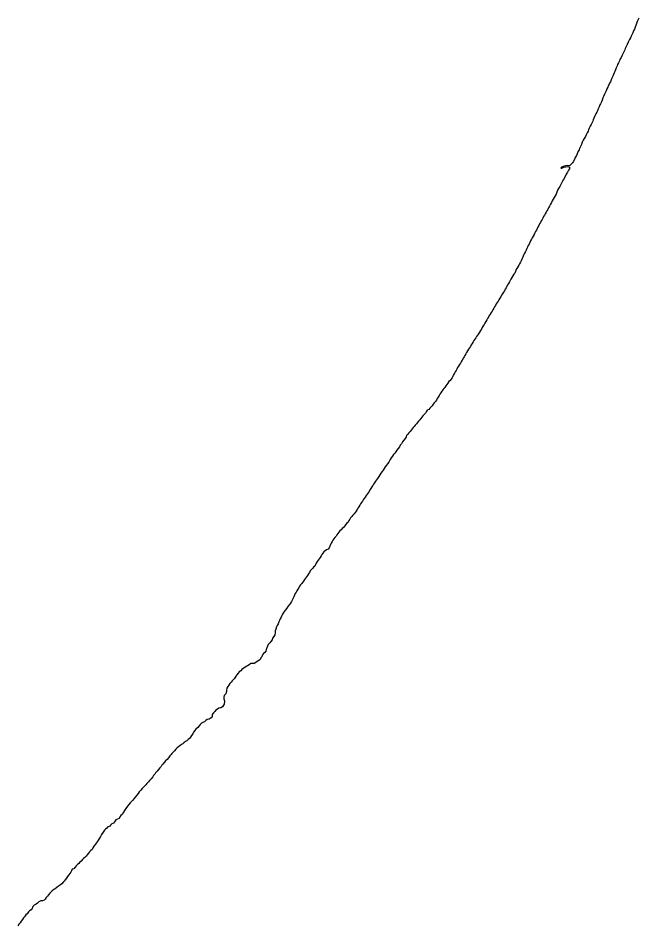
# Model space of a CAD drawing. Extents: x -74 to -34.8, y -33.8 to 5.3.
# Drawn here: x -38.3 to -37.533, y -12.906 to -11.784 of the extents above; entities that cross this region are included whole.
import ezdxf

# ---------------------------------------------------------------- set-up
doc = ezdxf.new("R2010")
doc.units = 0
doc.header["$LTSCALE"] = 2
doc.layers.add('UFEBRASIL', color=7, linetype='Continuous')

msp = doc.modelspace()

# ---------------------------------------------------------------- linework, layer by layer
at = {"layer": 'UFEBRASIL'}
msp.add_lwpolyline([(-37.5329, -11.7841), (-37.534, -11.7866), (-37.5349, -11.7884), (-37.5358, -11.7908), (-37.5365, -11.7932), (-37.5373, -11.7953), (-37.5384, -11.7976), (-37.5395, -11.7999), (-37.5405, -11.8022), (-37.5413, -11.8039), (-37.5424, -11.8063), (-37.5434, -11.8083), (-37.5445, -11.8107), (-37.5461, -11.8139), (-37.5474, -11.8167), (-37.5486, -11.8192), (-37.5498, -11.8217), (-37.5504, -11.8231), (-37.552, -11.8264), (-37.5536, -11.8301), (-37.5548, -11.8326), (-37.5563, -11.8351), (-37.557, -11.8371), (-37.5581, -11.8394), (-37.5592, -11.8414), (-37.5598, -11.8432), (-37.5609, -11.8455), (-37.5618, -11.8479), (-37.5626, -11.8502), (-37.5632, -11.8518), (-37.5642, -11.854), (-37.565, -11.8558), (-37.5663, -11.8582), (-37.5672, -11.8605), (-37.5679, -11.8628), (-37.569, -11.8644), (-37.5696, -11.8657), (-37.5707, -11.8678), (-37.5714, -11.8693), (-37.5724, -11.8717), (-37.5734, -11.8738), (-37.5738, -11.8747), (-37.5753, -11.8782), (-37.5765, -11.8809), (-37.5772, -11.8828), (-37.5784, -11.8855), (-37.5792, -11.8876), (-37.5802, -11.8899), (-37.5809, -11.8914), (-37.5819, -11.8937), (-37.583, -11.8964), (-37.584, -11.8987), (-37.5847, -11.9004), (-37.5859, -11.9026), (-37.5871, -11.9048), (-37.5887, -11.9077), (-37.5893, -11.9099), (-37.5898, -11.9114), (-37.5911, -11.9141), (-37.5918, -11.9156), (-37.593, -11.9178), (-37.5941, -11.92), (-37.5949, -11.9223), (-37.5956, -11.924), (-37.5967, -11.926), (-37.5979, -11.9285), (-37.599, -11.9305), (-37.6005, -11.9331), (-37.6018, -11.9349), (-37.6029, -11.9373), (-37.6039, -11.9402), (-37.6049, -11.9429), (-37.6062, -11.9454), (-37.6068, -11.9469), (-37.6081, -11.9495), (-37.6092, -11.9518), (-37.6101, -11.9538), (-37.6115, -11.9565), (-37.6126, -11.9587), (-37.6141, -11.9618), (-37.6149, -11.963), (-37.6185, -11.9665), (-37.6212, -11.9663), (-37.6236, -11.9668), (-37.6262, -11.9675), (-37.6283, -11.9682), (-37.6293, -11.9697), (-37.628, -11.9697), (-37.6255, -11.9684), (-37.6231, -11.9679), (-37.6206, -11.9675), (-37.6186, -11.9685), (-37.6187, -11.9706), (-37.6197, -11.9721), (-37.6211, -11.9747), (-37.6225, -11.9768), (-37.623, -11.9779), (-37.6244, -11.9807), (-37.6261, -11.9838), (-37.6267, -11.9849), (-37.6288, -11.9888), (-37.6306, -11.9921), (-37.6322, -11.9948), (-37.6332, -11.9968), (-37.6344, -11.9994), (-37.6351, -12.0018), (-37.6363, -12.0038), (-37.6374, -12.0059), (-37.6386, -12.0079), (-37.6398, -12.0101), (-37.641, -12.0122), (-37.6421, -12.0142), (-37.6432, -12.0164), (-37.6444, -12.0186), (-37.6455, -12.0205), (-37.6466, -12.0224), (-37.6475, -12.0241), (-37.6485, -12.0259), (-37.6495, -12.0277), (-37.6505, -12.0295), (-37.6515, -12.0312), (-37.6525, -12.033), (-37.6535, -12.0349), (-37.6544, -12.0367), (-37.6555, -12.0386), (-37.6564, -12.0404), (-37.6575, -12.0424), (-37.6585, -12.0442), (-37.6595, -12.0461), (-37.6604, -12.0479), (-37.6614, -12.0497), (-37.6624, -12.0514), (-37.6635, -12.0535), (-37.6646, -12.0556), (-37.6655, -12.0574), (-37.6666, -12.0595), (-37.6675, -12.0613), (-37.6686, -12.0634), (-37.6695, -12.0652), (-37.6704, -12.0672), (-37.6713, -12.0689), (-37.6722, -12.0708), (-37.6731, -12.0727), (-37.674, -12.0746), (-37.6748, -12.0764), (-37.6757, -12.0785), (-37.6765, -12.0804), (-37.6773, -12.0822), (-37.6783, -12.0841), (-37.6793, -12.0859), (-37.6803, -12.0878), (-37.6813, -12.0897), (-37.6824, -12.0915), (-37.6837, -12.0935), (-37.6848, -12.0952), (-37.6851, -12.0975), (-37.6863, -12.0992), (-37.6873, -12.1006), (-37.6884, -12.1026), (-37.69, -12.1049), (-37.6909, -12.1067), (-37.6919, -12.1085), (-37.6929, -12.1103), (-37.694, -12.112), (-37.695, -12.1138), (-37.696, -12.1156), (-37.6969, -12.1175), (-37.698, -12.1193), (-37.699, -12.1212), (-37.7002, -12.123), (-37.7013, -12.1249), (-37.7024, -12.1267), (-37.7035, -12.1286), (-37.7047, -12.1304), (-37.7057, -12.1322), (-37.7069, -12.134), (-37.708, -12.1357), (-37.709, -12.1375), (-37.7101, -12.1393), (-37.7111, -12.1411), (-37.7122, -12.1428), (-37.7133, -12.1446), (-37.7143, -12.1464), (-37.7154, -12.1482), (-37.7166, -12.15), (-37.7177, -12.1518), (-37.7188, -12.1536), (-37.7199, -12.1554), (-37.7209, -12.1572), (-37.7219, -12.159), (-37.7231, -12.161), (-37.7242, -12.1628), (-37.7252, -12.1646), (-37.7264, -12.1666), (-37.7275, -12.1685), (-37.7287, -12.1704), (-37.7298, -12.1724), (-37.731, -12.1742), (-37.7321, -12.1759), (-37.7333, -12.1776), (-37.7344, -12.1793), (-37.7356, -12.181), (-37.7367, -12.1827), (-37.7378, -12.1844), (-37.7389, -12.1862), (-37.74, -12.1881), (-37.7411, -12.1899), (-37.7423, -12.1916), (-37.7435, -12.1935), (-37.7446, -12.1954), (-37.7457, -12.1973), (-37.7468, -12.1992), (-37.7478, -12.2011), (-37.7489, -12.2029), (-37.7495, -12.2039), (-37.7514, -12.2071), (-37.7524, -12.2089), (-37.7534, -12.2107), (-37.7545, -12.2125), (-37.7557, -12.2143), (-37.7568, -12.2161), (-37.7578, -12.2179), (-37.7587, -12.2196), (-37.7597, -12.2215), (-37.7607, -12.2232), (-37.7617, -12.225), (-37.7627, -12.2268), (-37.7636, -12.2286), (-37.7647, -12.2304), (-37.7659, -12.2321), (-37.7677, -12.2332), (-37.7691, -12.2354), (-37.7701, -12.2372), (-37.7714, -12.2388), (-37.7726, -12.2406), (-37.7739, -12.242), (-37.775, -12.2438), (-37.7763, -12.2454), (-37.7774, -12.2473), (-37.7786, -12.249), (-37.7798, -12.2507), (-37.7808, -12.2526), (-37.7819, -12.2544), (-37.7831, -12.2563), (-37.7843, -12.258), (-37.7858, -12.2596), (-37.787, -12.2614), (-37.7882, -12.2632), (-37.7896, -12.2647), (-37.791, -12.2664), (-37.7925, -12.2679), (-37.7945, -12.2687), (-37.7955, -12.2708), (-37.7967, -12.2724), (-37.7982, -12.274), (-37.7996, -12.2756), (-37.801, -12.2774), (-37.8022, -12.2791), (-37.8037, -12.2806), (-37.8052, -12.2822), (-37.8064, -12.2838), (-37.8077, -12.2856), (-37.8091, -12.2871), (-37.8103, -12.2888), (-37.8117, -12.2903), (-37.813, -12.292), (-37.8143, -12.2936), (-37.8156, -12.2953), (-37.8169, -12.2969), (-37.8182, -12.2986), (-37.8198, -12.3001), (-37.8204, -12.3019), (-37.8218, -12.3037), (-37.8233, -12.3057), (-37.8248, -12.308), (-37.8262, -12.3102), (-37.8277, -12.3122), (-37.8288, -12.3141), (-37.8303, -12.3161), (-37.8318, -12.3182), (-37.8331, -12.3201), (-37.8344, -12.3217), (-37.8359, -12.3237), (-37.8374, -12.3258), (-37.8389, -12.3278), (-37.8401, -12.3296), (-37.8411, -12.3314), (-37.8419, -12.333), (-37.8434, -12.335), (-37.8448, -12.3369), (-37.8462, -12.3389), (-37.8476, -12.3407), (-37.8488, -12.3428), (-37.8502, -12.3447), (-37.8515, -12.3465), (-37.8529, -12.3487), (-37.8543, -12.3508), (-37.8559, -12.3531), (-37.8571, -12.3549), (-37.8583, -12.3567), (-37.8594, -12.3584), (-37.8606, -12.3601), (-37.8617, -12.362), (-37.8629, -12.3637), (-37.864, -12.3655), (-37.8652, -12.3673), (-37.8663, -12.3691), (-37.8674, -12.3708), (-37.8687, -12.3725), (-37.8698, -12.3743), (-37.8711, -12.3761), (-37.8721, -12.3778), (-37.8734, -12.3795), (-37.8744, -12.3812), (-37.8757, -12.3828), (-37.8768, -12.3845), (-37.8778, -12.3863), (-37.879, -12.3881), (-37.8801, -12.39), (-37.8811, -12.3917), (-37.8822, -12.3935), (-37.8834, -12.3954), (-37.8848, -12.397), (-37.8862, -12.3986), (-37.8876, -12.4002), (-37.889, -12.4018), (-37.8898, -12.4034), (-37.8913, -12.4051), (-37.892, -12.4072), (-37.8937, -12.4086), (-37.8954, -12.4104), (-37.8967, -12.4122), (-37.898, -12.4137), (-37.8993, -12.4152), (-37.9007, -12.4168), (-37.9024, -12.418), (-37.9036, -12.4196), (-37.9048, -12.4214), (-37.906, -12.423), (-37.907, -12.4247), (-37.9087, -12.426), (-37.9099, -12.4277), (-37.9109, -12.4294), (-37.912, -12.4313), (-37.9129, -12.4331), (-37.9139, -12.4349), (-37.9147, -12.4368), (-37.9156, -12.4388), (-37.9167, -12.4405), (-37.9187, -12.4414), (-37.9204, -12.4425), (-37.922, -12.4439), (-37.9232, -12.4455), (-37.9244, -12.4473), (-37.9256, -12.4489), (-37.9268, -12.4507), (-37.928, -12.4524), (-37.9293, -12.4541), (-37.9304, -12.4558), (-37.9314, -12.4577), (-37.9324, -12.4596), (-37.9334, -12.4615), (-37.9349, -12.4628), (-37.9363, -12.4643), (-37.9376, -12.466), (-37.9388, -12.4675), (-37.9399, -12.4693), (-37.9412, -12.4712), (-37.9423, -12.473), (-37.9436, -12.4747), (-37.9447, -12.4765), (-37.9459, -12.4782), (-37.9471, -12.48), (-37.9483, -12.4816), (-37.9495, -12.4832), (-37.9508, -12.4848), (-37.952, -12.4865), (-37.9531, -12.4883), (-37.9542, -12.49), (-37.9554, -12.4919), (-37.9564, -12.4936), (-37.9574, -12.4955), (-37.9583, -12.4974), (-37.9593, -12.4993), (-37.9601, -12.5011), (-37.9609, -12.503), (-37.9619, -12.5052), (-37.9632, -12.5075), (-37.9645, -12.5091), (-37.9664, -12.5116), (-37.9678, -12.5134), (-37.9694, -12.5155), (-37.9706, -12.5173), (-37.9719, -12.5189), (-37.9731, -12.5209), (-37.974, -12.5226), (-37.9749, -12.5248), (-37.976, -12.5267), (-37.9767, -12.5287), (-37.9777, -12.5306), (-37.9787, -12.5327), (-37.9797, -12.535), (-37.9804, -12.5366), (-37.9815, -12.5393), (-37.9821, -12.5417), (-37.9822, -12.5441), (-37.9828, -12.5463), (-37.9841, -12.5485), (-37.9856, -12.5506), (-37.9861, -12.5526), (-37.9874, -12.5549), (-37.989, -12.5565), (-37.9907, -12.5584), (-37.9919, -12.5605), (-37.9927, -12.5626), (-37.9932, -12.5645), (-37.9939, -12.5667), (-37.995, -12.5685), (-37.9965, -12.5695), (-37.9979, -12.5711), (-37.9986, -12.5735), (-38, -12.575), (-38.0009, -12.577), (-38.0026, -12.5782), (-38.0044, -12.5793), (-38.0061, -12.5808), (-38.008, -12.582), (-38.0103, -12.5818), (-38.0125, -12.582), (-38.0145, -12.5835), (-38.0164, -12.5846), (-38.018, -12.5857), (-38.0199, -12.5868), (-38.0216, -12.5881), (-38.0233, -12.5894), (-38.0248, -12.5909), (-38.0266, -12.5923), (-38.0281, -12.5938), (-38.0295, -12.5958), (-38.0309, -12.5977), (-38.0321, -12.5996), (-38.0331, -12.6009), (-38.0353, -12.6032), (-38.0367, -12.6048), (-38.0381, -12.6067), (-38.0396, -12.6086), (-38.0408, -12.6102), (-38.042, -12.6124), (-38.0424, -12.6149), (-38.0424, -12.6165), (-38.0433, -12.6193), (-38.0452, -12.6214), (-38.0458, -12.6236), (-38.0457, -12.6258), (-38.045, -12.6279), (-38.0447, -12.6285), (-38.0451, -12.6321), (-38.0459, -12.6333), (-38.0474, -12.6356), (-38.0495, -12.6369), (-38.0519, -12.6373), (-38.0537, -12.6382), (-38.0554, -12.6396), (-38.0569, -12.6411), (-38.0585, -12.6428), (-38.0599, -12.6449), (-38.0602, -12.6473), (-38.0613, -12.6489), (-38.0637, -12.6508), (-38.0661, -12.6513), (-38.0679, -12.6525), (-38.0694, -12.6541), (-38.0709, -12.6545), (-38.0733, -12.6557), (-38.0749, -12.6573), (-38.0761, -12.659), (-38.078, -12.6611), (-38.0801, -12.663), (-38.0817, -12.6646), (-38.083, -12.667), (-38.084, -12.669), (-38.0855, -12.671), (-38.0868, -12.673), (-38.0882, -12.6748), (-38.0896, -12.676), (-38.0913, -12.6775), (-38.0932, -12.6783), (-38.0949, -12.6798), (-38.0964, -12.6811), (-38.0979, -12.6821), (-38.1001, -12.6837), (-38.1011, -12.6845), (-38.1037, -12.6867), (-38.105, -12.688), (-38.1068, -12.6899), (-38.1084, -12.6916), (-38.1099, -12.6933), (-38.1108, -12.6944), (-38.1123, -12.6962), (-38.1142, -12.6985), (-38.1157, -12.7005), (-38.1176, -12.7023), (-38.1195, -12.7042), (-38.1209, -12.7062), (-38.1222, -12.7076), (-38.1231, -12.7093), (-38.1249, -12.711), (-38.1266, -12.7131), (-38.1281, -12.7149), (-38.1299, -12.7171), (-38.1309, -12.7187), (-38.1324, -12.7205), (-38.1336, -12.7222), (-38.1355, -12.7243), (-38.1375, -12.7265), (-38.1389, -12.7281), (-38.1407, -12.7303), (-38.1422, -12.7318), (-38.1439, -12.7337), (-38.1455, -12.7353), (-38.1464, -12.7363), (-38.1484, -12.7387), (-38.1503, -12.7407), (-38.1515, -12.7425), (-38.1532, -12.7447), (-38.1551, -12.747), (-38.1568, -12.7491), (-38.1583, -12.7508), (-38.1598, -12.7526), (-38.1612, -12.7541), (-38.163, -12.7562), (-38.1649, -12.7582), (-38.1669, -12.7611), (-38.1684, -12.7636), (-38.1696, -12.7656), (-38.1714, -12.7684), (-38.1728, -12.7697), (-38.1742, -12.7713), (-38.175, -12.7736), (-38.1771, -12.7743), (-38.1792, -12.7752), (-38.1806, -12.7775), (-38.1822, -12.7795), (-38.1841, -12.7802), (-38.1855, -12.7819), (-38.1869, -12.7834), (-38.189, -12.784), (-38.1904, -12.7854), (-38.1918, -12.7867), (-38.193, -12.788), (-38.1947, -12.7904), (-38.1967, -12.7935), (-38.1979, -12.7956), (-38.1995, -12.7979), (-38.2003, -12.7992), (-38.2022, -12.8022), (-38.2035, -12.8041), (-38.2044, -12.8053), (-38.2064, -12.8078), (-38.2074, -12.8099), (-38.2085, -12.8119), (-38.2102, -12.8132), (-38.2118, -12.8149), (-38.2128, -12.8164), (-38.2146, -12.8184), (-38.2159, -12.8199), (-38.2175, -12.8216), (-38.2191, -12.8231), (-38.2203, -12.8244), (-38.2219, -12.8261), (-38.2234, -12.8275), (-38.2249, -12.8291), (-38.2264, -12.8305), (-38.228, -12.832), (-38.2294, -12.8336), (-38.2311, -12.8356), (-38.2329, -12.8363), (-38.2339, -12.8381), (-38.2346, -12.8399), (-38.2358, -12.8415), (-38.2372, -12.8433), (-38.2388, -12.8452), (-38.2401, -12.8472), (-38.2418, -12.8492), (-38.2431, -12.8508), (-38.2442, -12.8524), (-38.246, -12.8542), (-38.2475, -12.8554), (-38.25, -12.8572), (-38.2522, -12.859), (-38.254, -12.8604), (-38.2559, -12.8615), (-38.2576, -12.863), (-38.2594, -12.8647), (-38.2606, -12.866), (-38.2622, -12.8678), (-38.2637, -12.8696), (-38.2653, -12.8712), (-38.2664, -12.8732), (-38.2678, -12.8743), (-38.2699, -12.8752), (-38.2718, -12.8754), (-38.2741, -12.8765), (-38.2761, -12.878), (-38.2776, -12.8794), (-38.2802, -12.8807), (-38.2815, -12.8824), (-38.2824, -12.8849), (-38.2838, -12.8865), (-38.2857, -12.8878), (-38.2869, -12.8891), (-38.2886, -12.8912), (-38.2902, -12.8928), (-38.2918, -12.8949), (-38.2931, -12.8965), (-38.2945, -12.8983), (-38.2961, -12.9004), (-38.2975, -12.9023), (-38.2988, -12.9043), (-38.3002, -12.9062)], dxfattribs=at)

doc.saveas('drawing.dxf')
